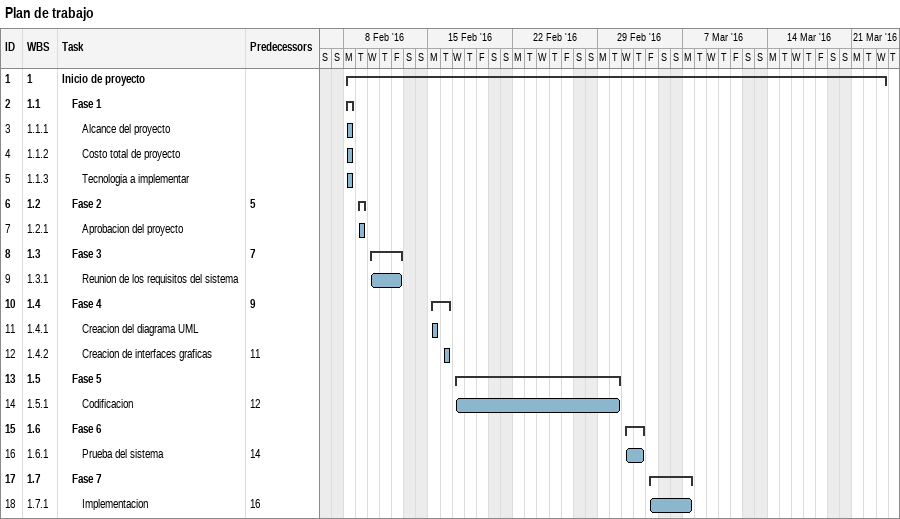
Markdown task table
Plan de trabajo

| ID | WBS | Task | Start | Finish | Predecessors |
|---|---|---|---|---|---|
| 1 | 1 | **Inicio de proyecto** | 2016-02-08 | 2016-03-23 |  |
| 2 | 1.1 | **Fase 1** | 2016-02-08 | 2016-02-08 |  |
| 3 | 1.1.1 | Alcance del proyecto | 2016-02-08 | 2016-02-08 |  |
| 4 | 1.1.2 | Costo total de proyecto | 2016-02-08 | 2016-02-08 |  |
| 5 | 1.1.3 | Tecnologia a implementar | 2016-02-08 | 2016-02-08 |  |
| 6 | 1.2 | **Fase 2** | 2016-02-09 | 2016-02-09 | 5 |
| 7 | 1.2.1 | Aprobacion del proyecto | 2016-02-09 | 2016-02-09 |  |
| 8 | 1.3 | **Fase 3** | 2016-02-10 | 2016-02-12 | 7 |
| 9 | 1.3.1 | Reunion de los requisitos del sistema | 2016-02-10 | 2016-02-12 |  |
| 10 | 1.4 | **Fase 4** | 2016-02-15 | 2016-02-16 | 9 |
| 11 | 1.4.1 | Creacion del diagrama UML | 2016-02-15 | 2016-02-15 |  |
| 12 | 1.4.2 | Creacion de interfaces graficas | 2016-02-16 | 2016-02-16 | 11 |
| 13 | 1.5 | **Fase 5** | 2016-02-17 | 2016-03-01 |  |
| 14 | 1.5.1 | Codificacion | 2016-02-17 | 2016-03-01 | 12 |
| 15 | 1.6 | **Fase 6** | 2016-03-02 | 2016-03-03 |  |
| 16 | 1.6.1 | Prueba del sistema | 2016-03-02 | 2016-03-03 | 14 |
| 17 | 1.7 | **Fase 7** | 2016-03-04 | 2016-03-07 |  |
| 18 | 1.7.1 | Implementacion | 2016-03-04 | 2016-03-07 | 16 |
